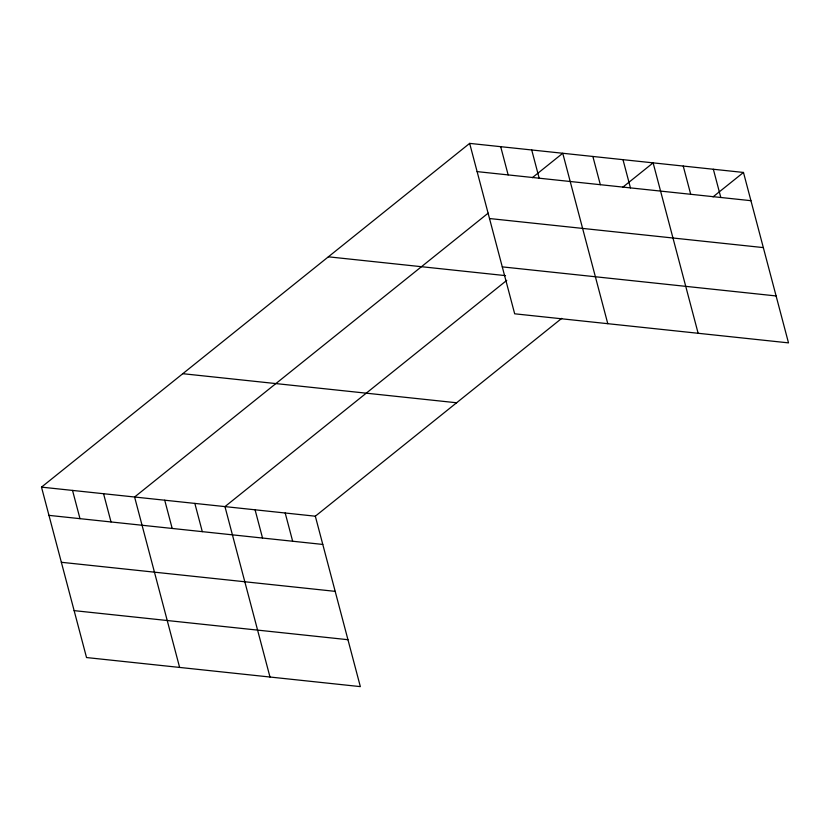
<?xml version="1.0" encoding="UTF-8"?>
<svg xmlns="http://www.w3.org/2000/svg" width="830" height="830" viewBox="0 0 830 830"><rect width="100%" height="100%" fill="white"/><g stroke="black" fill="none" stroke-linecap="round" stroke-linejoin="round"><path stroke-width="1.25" d="M561.744 318.357L315.327 516.198L360.345 686.618L86.528 657.547L41.5 487.127L469.656 143.382L743.473 172.453L788.5 342.873L514.673 313.802L469.656 143.382M488.185 213.134L134.595 497.014L179.622 667.434M532.331 177.682L562.75 153.26L607.778 323.679M506.767 280.353L224.961 506.611L269.989 677.031M622.697 187.279L653.117 162.856L698.134 333.276M713.053 196.866L743.473 172.453M477.115 171.613L750.932 200.684M489.503 218.529L763.33 247.599M502.285 266.876L776.102 295.947M328.358 256.812L505.543 275.633M182.787 373.697L456.614 402.768M41.5 487.127L315.327 516.198M48.96 515.368L322.777 544.439M61.358 562.284L335.175 591.354M74.129 610.631L347.957 639.702M713.354 169.247L720.814 197.488M683.235 166.052L690.695 194.282M622.988 159.661L630.447 187.891M592.869 156.465L600.329 184.696M531.719 149.971L539.178 178.201M500.687 146.671L508.147 174.902M285.198 513.002L292.658 541.233M255.08 509.807L262.539 538.037M194.843 503.416L202.302 531.646M164.724 500.21L172.184 528.44M103.563 493.726L111.023 521.956M72.532 490.426L79.991 518.657"/></g></svg>
